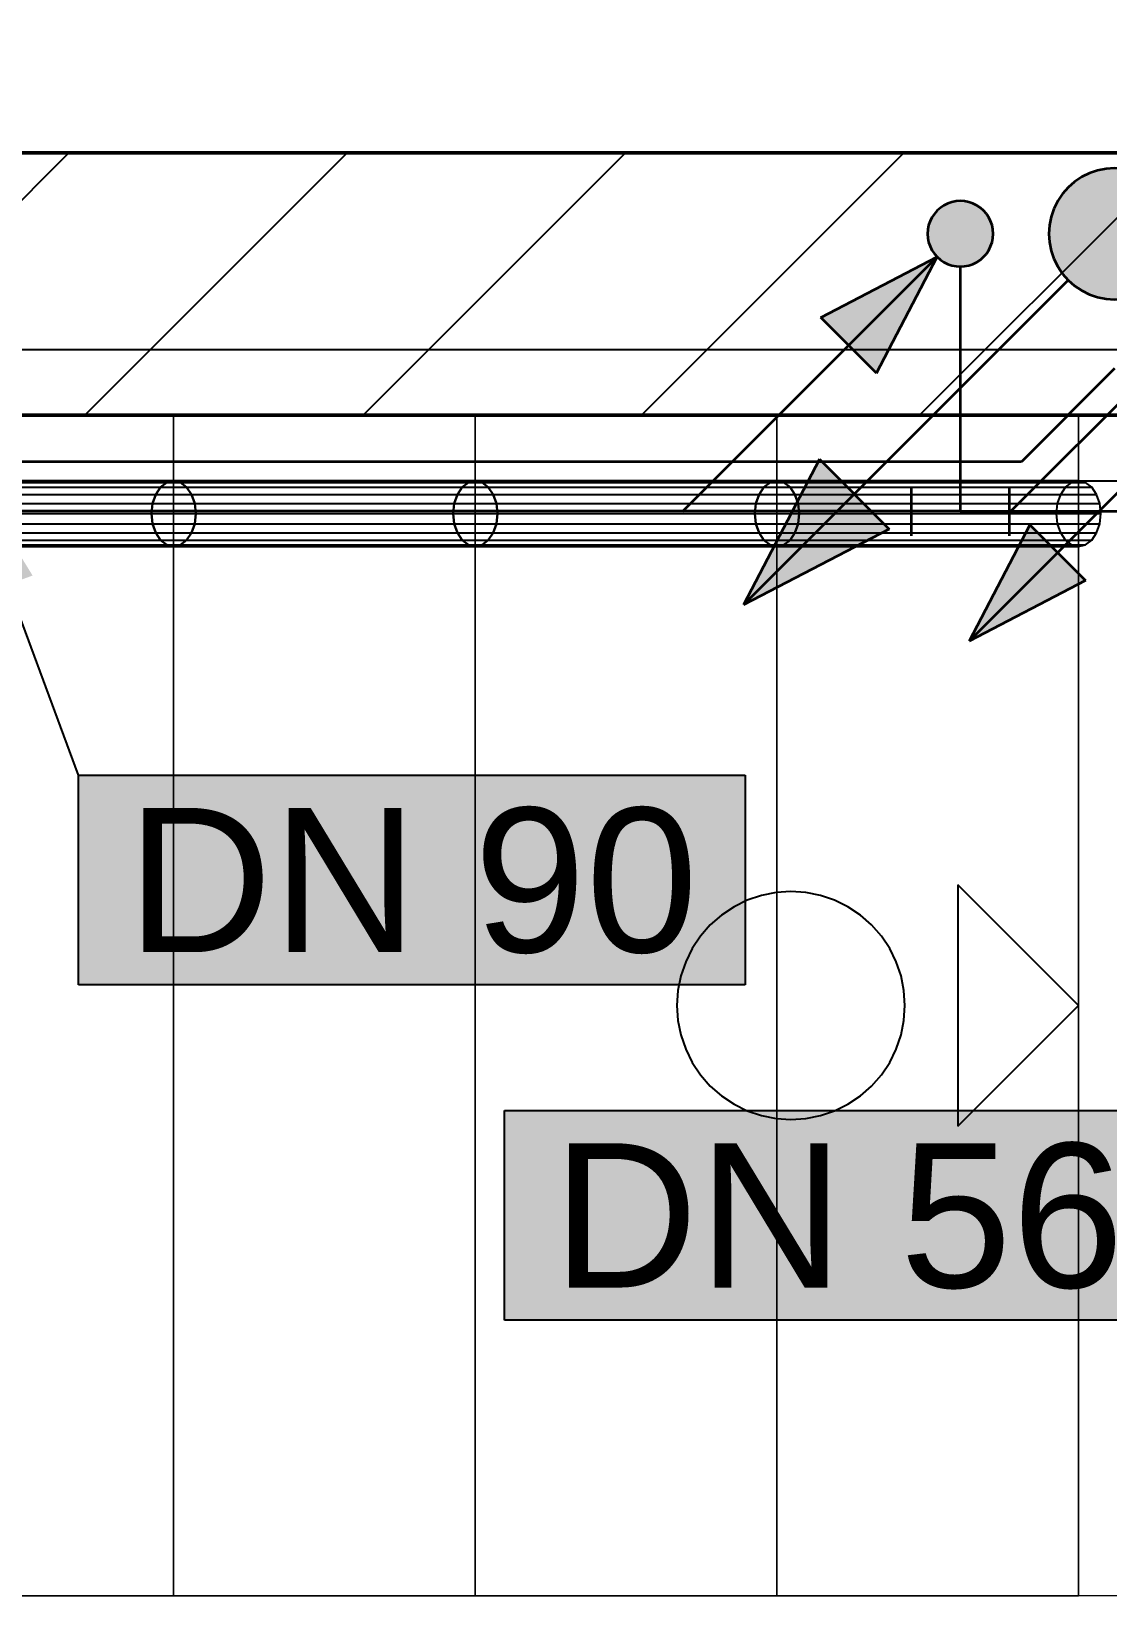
# Model space of a CAD drawing. Extents: x 0 to 756, y -25 to 420.
# Drawn here: x 162.93 to 179.34, y 241.58 to 265.43 of the extents above; entities that cross this region are included whole.
import ezdxf
from ezdxf.lldxf.tags import DXFTag

# ---------------------------------------------------------------- set-up
doc = ezdxf.new("R2010")
doc.units = 0
doc.layers.get('0').update_dxf_attribs({"lineweight": 25})
for name, color, linetype, lineweight, true_color in [('A_Geschossdecke', 7, 'Continuous', 25, 0x008080), ('S_Kaltwasser', 3, 'Continuous', 35, 0x00ff00), ('S_Schmutzwasser', 7, 'Continuous', 35, 0x808040), ('S_Warmwasser', 1, 'fein_strichliert', 35, 0xff0000), ('S_Zirkulation', 7, 'fein_strichliert', 35, 0xff0080)]:
    doc.layers.add(name, color=color, linetype=linetype, lineweight=lineweight, true_color=true_color)
for name, color, linetype, lineweight in [('A_Innenwand', 7, 'Continuous', 25), ('Allgemein01', 7, 'Continuous', 13), ('Standard', 7, 'Continuous', 25), ('Treppe', 7, 'Continuous', 13), ('Wand Holz nicht tragend', 7, 'Continuous', 13), ('X_Text', 7, 'Continuous', 25)]:
    doc.layers.add(name, color=color, linetype=linetype, lineweight=lineweight)
doc.styles.get("Standard").update_dxf_attribs({"font": 'arial.ttf'})
tags = doc.linetypes.add('fein_strichliert', pattern=[4, 1, -2, 1]).pattern_tags.tags
tags[8:9] = [DXFTag(74, 4), DXFTag(75, 0), DXFTag(340, '0'), DXFTag(46, 0.0), DXFTag(50, 0.0), DXFTag(44, 0.0), DXFTag(45, 0.0)]
tags[6:7] = [DXFTag(74, 4), DXFTag(75, 0), DXFTag(340, '0'), DXFTag(46, 0.0), DXFTag(50, 0.0), DXFTag(44, 0.0), DXFTag(45, 0.0)]
tags[4:5] = [DXFTag(74, 4), DXFTag(75, 0), DXFTag(340, '0'), DXFTag(46, 0.0), DXFTag(50, 0.0), DXFTag(44, 0.0), DXFTag(45, 0.0)]

# ---------------------------------------------------------------- blocks, each defined once
blk = doc.blocks.new('Referenz-A01I5YBJIE')
at = {"layer": 'Allgemein01', "color": 0, "lineweight": -2}
for p, q in [((173.847, 252.184), (173.644, 252.083)), ((174.063, 252.257), (173.847, 252.184)), ((174.286, 252.301), (174.063, 252.257)), ((174.513, 252.316), (174.286, 252.301)), ((174.74, 252.301), (174.513, 252.316)), ((174.963, 252.257), (174.74, 252.301)), ((175.178, 252.184), (174.963, 252.257)), ((175.382, 252.083), (175.178, 252.184)), ((173.454, 251.957), (173.283, 251.807)), ((173.644, 252.083), (173.454, 251.957)), ((175.571, 251.957), (175.382, 252.083)), ((175.742, 251.807), (175.571, 251.957)), ((173.283, 251.807), (173.134, 251.636)), ((175.892, 251.636), (175.742, 251.807)), ((173.007, 251.447), (172.907, 251.243)), ((173.134, 251.636), (173.007, 251.447)), ((176.018, 251.447), (175.892, 251.636)), ((176.119, 251.243), (176.018, 251.447)), ((172.907, 251.243), (172.834, 251.028)), ((176.192, 251.028), (176.119, 251.243)), ((172.834, 251.028), (172.789, 250.805)), ((176.236, 250.805), (176.192, 251.028)), ((172.789, 250.805), (172.774, 250.578)), ((176.251, 250.578), (176.236, 250.805)), ((172.774, 250.578), (172.789, 250.351)), ((176.236, 250.351), (176.251, 250.578)), ((172.789, 250.351), (172.834, 250.128)), ((176.192, 250.128), (176.236, 250.351)), ((172.834, 250.128), (172.907, 249.913)), ((176.119, 249.913), (176.192, 250.128)), ((172.907, 249.913), (173.007, 249.709)), ((176.018, 249.709), (176.119, 249.913)), ((173.007, 249.709), (173.134, 249.52)), ((175.892, 249.52), (176.018, 249.709)), ((173.134, 249.52), (173.283, 249.349)), ((173.283, 249.349), (173.454, 249.199)), ((175.571, 249.199), (175.742, 249.349)), ((175.742, 249.349), (175.892, 249.52)), ((173.454, 249.199), (173.644, 249.072)), ((173.644, 249.072), (173.847, 248.972)), ((175.178, 248.972), (175.382, 249.072)), ((175.382, 249.072), (175.571, 249.199)), ((173.847, 248.972), (174.063, 248.899)), ((174.063, 248.899), (174.286, 248.854)), ((174.286, 248.854), (174.513, 248.84)), ((174.513, 248.84), (174.74, 248.854)), ((174.74, 248.854), (174.963, 248.899)), ((174.963, 248.899), (175.178, 248.972))]:
    blk.add_line(p, q, dxfattribs=at)
at = {"layer": 'Standard', "color": 0, "lineweight": -2}
for p, q in [((160.226, 258.372), (164.826, 258.372)), ((160.301, 258.482), (164.901, 258.482)), ((160.395, 258.553), (164.995, 258.553)), ((165.099, 258.578), (160.499, 258.578)), ((160.604, 258.553), (165.204, 258.553)), ((160.698, 258.482), (165.298, 258.482)), ((160.773, 258.372), (165.373, 258.372)), ((164.778, 258.232), (164.826, 258.372)), ((164.826, 258.372), (164.778, 258.232)), ((164.826, 258.372), (164.901, 258.482)), ((164.901, 258.482), (164.826, 258.372)), ((164.826, 258.372), (169.426, 258.372)), ((164.901, 258.482), (164.995, 258.553)), ((164.995, 258.553), (164.901, 258.482)), ((164.901, 258.482), (169.501, 258.482)), ((164.995, 258.553), (165.099, 258.578)), ((165.099, 258.578), (164.995, 258.553)), ((164.995, 258.553), (169.595, 258.553)), ((165.204, 258.553), (165.099, 258.578)), ((169.699, 258.578), (165.099, 258.578)), ((165.099, 258.578), (165.204, 258.553)), ((165.298, 258.482), (165.204, 258.553)), ((165.204, 258.553), (165.298, 258.482)), ((165.204, 258.553), (169.804, 258.553)), ((165.373, 258.372), (165.298, 258.482)), ((165.298, 258.482), (165.373, 258.372)), ((165.298, 258.482), (169.898, 258.482)), ((165.421, 258.232), (165.373, 258.372)), ((165.373, 258.372), (165.421, 258.232)), ((165.373, 258.372), (169.973, 258.372)), ((169.378, 258.232), (169.426, 258.372)), ((169.426, 258.372), (169.378, 258.232)), ((169.426, 258.372), (169.501, 258.482)), ((169.501, 258.482), (169.426, 258.372)), ((169.426, 258.372), (174.026, 258.372)), ((169.501, 258.482), (169.595, 258.553)), ((169.595, 258.553), (169.501, 258.482)), ((169.501, 258.482), (174.101, 258.482)), ((169.595, 258.553), (169.699, 258.578)), ((169.699, 258.578), (169.595, 258.553)), ((169.595, 258.553), (174.195, 258.553)), ((169.804, 258.553), (169.699, 258.578)), ((174.299, 258.578), (169.699, 258.578)), ((169.699, 258.578), (169.804, 258.553)), ((169.898, 258.482), (169.804, 258.553)), ((169.804, 258.553), (169.898, 258.482)), ((169.804, 258.553), (174.404, 258.553)), ((169.973, 258.372), (169.898, 258.482)), ((169.898, 258.482), (169.973, 258.372)), ((169.898, 258.482), (174.498, 258.482)), ((170.021, 258.232), (169.973, 258.372)), ((169.973, 258.372), (170.021, 258.232)), ((169.973, 258.372), (174.573, 258.372)), ((173.978, 258.232), (174.026, 258.372)), ((174.026, 258.372), (173.978, 258.232)), ((174.026, 258.372), (174.101, 258.482)), ((174.101, 258.482), (174.026, 258.372)), ((174.026, 258.372), (178.626, 258.372)), ((174.101, 258.482), (174.195, 258.553)), ((174.195, 258.553), (174.101, 258.482)), ((174.101, 258.482), (178.701, 258.482)), ((174.195, 258.553), (174.299, 258.578)), ((174.299, 258.578), (174.195, 258.553)), ((174.195, 258.553), (178.795, 258.553)), ((174.404, 258.553), (174.299, 258.578)), ((178.899, 258.578), (174.299, 258.578)), ((174.299, 258.578), (174.404, 258.553)), ((174.498, 258.482), (174.404, 258.553)), ((174.404, 258.553), (174.498, 258.482)), ((174.404, 258.553), (179.004, 258.553)), ((174.573, 258.372), (174.498, 258.482)), ((174.498, 258.482), (174.573, 258.372)), ((174.498, 258.482), (179.098, 258.482)), ((174.621, 258.232), (174.573, 258.372)), ((174.573, 258.372), (174.621, 258.232)), ((174.573, 258.372), (179.173, 258.372)), ((178.578, 258.232), (178.626, 258.372)), ((178.626, 258.372), (178.701, 258.482)), ((178.701, 258.482), (178.795, 258.553)), ((178.795, 258.553), (178.899, 258.578)), ((179.004, 258.553), (178.899, 258.578)), ((179.098, 258.482), (179.004, 258.553)), ((179.173, 258.372), (179.098, 258.482)), ((179.221, 258.232), (179.173, 258.372)), ((160.178, 258.232), (164.778, 258.232)), ((160.821, 258.232), (165.421, 258.232)), ((164.761, 258.078), (164.778, 258.232)), ((164.778, 258.232), (164.761, 258.078)), ((164.778, 258.232), (169.378, 258.232)), ((165.437, 258.078), (165.421, 258.232)), ((165.421, 258.232), (165.437, 258.078)), ((165.421, 258.232), (170.021, 258.232)), ((169.361, 258.078), (169.378, 258.232)), ((169.378, 258.232), (169.361, 258.078)), ((169.378, 258.232), (173.978, 258.232)), ((170.037, 258.078), (170.021, 258.232)), ((170.021, 258.232), (170.037, 258.078)), ((170.021, 258.232), (174.621, 258.232)), ((173.961, 258.078), (173.978, 258.232)), ((173.978, 258.232), (173.961, 258.078)), ((173.978, 258.232), (178.578, 258.232)), ((174.637, 258.078), (174.621, 258.232)), ((174.621, 258.232), (174.637, 258.078)), ((174.621, 258.232), (179.221, 258.232)), ((178.561, 258.078), (178.578, 258.232)), ((179.237, 258.078), (179.221, 258.232)), ((160.161, 258.078), (164.761, 258.078)), ((160.178, 257.923), (164.778, 257.923)), ((160.821, 257.923), (165.421, 257.923)), ((160.837, 258.078), (165.437, 258.078)), ((164.778, 257.923), (164.761, 258.078)), ((164.761, 258.078), (169.361, 258.078)), ((164.761, 258.078), (164.778, 257.923)), ((164.826, 257.784), (164.778, 257.923)), ((164.778, 257.923), (169.378, 257.923)), ((164.778, 257.923), (164.826, 257.784)), ((165.373, 257.784), (165.421, 257.923)), ((165.421, 257.923), (165.373, 257.784)), ((165.421, 257.923), (165.437, 258.078)), ((165.437, 258.078), (165.421, 257.923)), ((165.421, 257.923), (170.021, 257.923)), ((165.437, 258.078), (170.037, 258.078)), ((169.378, 257.923), (169.361, 258.078)), ((169.361, 258.078), (173.961, 258.078)), ((169.361, 258.078), (169.378, 257.923)), ((169.426, 257.784), (169.378, 257.923)), ((169.378, 257.923), (173.978, 257.923)), ((169.378, 257.923), (169.426, 257.784)), ((169.973, 257.784), (170.021, 257.923)), ((170.021, 257.923), (169.973, 257.784)), ((170.021, 257.923), (170.037, 258.078)), ((170.037, 258.078), (170.021, 257.923)), ((170.021, 257.923), (174.621, 257.923)), ((170.037, 258.078), (174.637, 258.078)), ((173.978, 257.923), (173.961, 258.078)), ((173.961, 258.078), (178.561, 258.078)), ((173.961, 258.078), (173.978, 257.923)), ((174.026, 257.784), (173.978, 257.923)), ((173.978, 257.923), (178.578, 257.923)), ((173.978, 257.923), (174.026, 257.784)), ((174.573, 257.784), (174.621, 257.923)), ((174.621, 257.923), (174.573, 257.784)), ((174.621, 257.923), (174.637, 258.078)), ((174.637, 258.078), (174.621, 257.923)), ((174.621, 257.923), (179.221, 257.923)), ((174.637, 258.078), (179.237, 258.078)), ((178.578, 257.923), (178.561, 258.078)), ((178.626, 257.784), (178.578, 257.923)), ((179.173, 257.784), (179.221, 257.923)), ((179.221, 257.923), (179.237, 258.078)), ((160.226, 257.784), (164.826, 257.784)), ((160.301, 257.673), (164.901, 257.673)), ((160.698, 257.673), (165.298, 257.673)), ((160.773, 257.784), (165.373, 257.784)), ((164.901, 257.673), (164.826, 257.784)), ((164.826, 257.784), (169.426, 257.784)), ((164.826, 257.784), (164.901, 257.673)), ((164.995, 257.602), (164.901, 257.673)), ((164.901, 257.673), (169.501, 257.673)), ((164.901, 257.673), (164.995, 257.602)), ((165.204, 257.602), (165.298, 257.673)), ((165.298, 257.673), (165.204, 257.602)), ((165.298, 257.673), (165.373, 257.784)), ((165.373, 257.784), (165.298, 257.673)), ((165.298, 257.673), (169.898, 257.673)), ((165.373, 257.784), (169.973, 257.784)), ((169.501, 257.673), (169.426, 257.784)), ((169.426, 257.784), (174.026, 257.784)), ((169.426, 257.784), (169.501, 257.673)), ((169.595, 257.602), (169.501, 257.673)), ((169.501, 257.673), (174.101, 257.673)), ((169.501, 257.673), (169.595, 257.602)), ((169.804, 257.602), (169.898, 257.673)), ((169.898, 257.673), (169.804, 257.602)), ((169.898, 257.673), (169.973, 257.784)), ((169.973, 257.784), (169.898, 257.673)), ((169.898, 257.673), (174.498, 257.673)), ((169.973, 257.784), (174.573, 257.784)), ((174.101, 257.673), (174.026, 257.784)), ((174.026, 257.784), (178.626, 257.784)), ((174.026, 257.784), (174.101, 257.673)), ((174.195, 257.602), (174.101, 257.673)), ((174.101, 257.673), (178.701, 257.673)), ((174.101, 257.673), (174.195, 257.602)), ((174.404, 257.602), (174.498, 257.673)), ((174.498, 257.673), (174.404, 257.602)), ((174.498, 257.673), (174.573, 257.784)), ((174.573, 257.784), (174.498, 257.673)), ((174.498, 257.673), (179.098, 257.673)), ((174.573, 257.784), (179.173, 257.784)), ((178.701, 257.673), (178.626, 257.784)), ((178.795, 257.602), (178.701, 257.673)), ((179.004, 257.602), (179.098, 257.673)), ((179.098, 257.673), (179.173, 257.784)), ((160.395, 257.602), (164.995, 257.602)), ((160.499, 257.578), (165.099, 257.578)), ((160.604, 257.602), (165.204, 257.602)), ((165.099, 257.578), (164.995, 257.602)), ((164.995, 257.602), (169.595, 257.602)), ((164.995, 257.602), (165.099, 257.578)), ((165.099, 257.578), (165.204, 257.602)), ((165.204, 257.602), (165.099, 257.578)), ((165.099, 257.578), (169.699, 257.578)), ((165.204, 257.602), (169.804, 257.602)), ((169.699, 257.578), (169.595, 257.602)), ((169.595, 257.602), (174.195, 257.602)), ((169.595, 257.602), (169.699, 257.578)), ((169.699, 257.578), (169.804, 257.602)), ((169.804, 257.602), (169.699, 257.578)), ((169.699, 257.578), (174.299, 257.578)), ((169.804, 257.602), (174.404, 257.602)), ((174.299, 257.578), (174.195, 257.602)), ((174.195, 257.602), (178.795, 257.602)), ((174.195, 257.602), (174.299, 257.578)), ((174.299, 257.578), (174.404, 257.602)), ((174.404, 257.602), (174.299, 257.578)), ((174.299, 257.578), (178.899, 257.578)), ((174.404, 257.602), (179.004, 257.602)), ((178.899, 257.578), (178.795, 257.602)), ((178.899, 257.578), (179.004, 257.602))]:
    blk.add_line(p, q, dxfattribs=at)
at = {"layer": 'Standard', "color": 0, "lineweight": 13}
blk.add_line((192.607, 241.578), (143.607, 241.578), dxfattribs=at)
at = {"layer": 'Treppe', "color": 0}
for p, q in [((165.099, 259.578), (160.499, 259.578)), ((160.499, 259.578), (165.099, 259.578)), ((165.099, 259.578), (165.099, 241.578)), ((169.699, 259.578), (165.099, 259.578)), ((165.099, 241.578), (165.099, 259.578)), ((165.099, 259.578), (169.699, 259.578)), ((165.099, 259.578), (165.099, 259.578)), ((165.099, 241.578), (165.099, 259.578)), ((165.099, 259.578), (165.099, 241.578)), ((165.099, 259.578), (165.099, 259.578)), ((169.699, 259.578), (169.699, 241.578)), ((174.299, 259.578), (169.699, 259.578)), ((169.699, 241.578), (169.699, 259.578)), ((169.699, 259.578), (174.299, 259.578)), ((169.699, 259.578), (169.699, 259.578)), ((169.699, 241.578), (169.699, 259.578)), ((169.699, 259.578), (169.699, 241.578)), ((169.699, 259.578), (169.699, 259.578)), ((174.299, 259.578), (174.299, 241.578)), ((178.899, 259.578), (174.299, 259.578)), ((174.299, 241.578), (174.299, 259.578)), ((174.299, 259.578), (178.899, 259.578)), ((174.299, 259.578), (174.299, 259.578)), ((174.299, 241.578), (174.299, 259.578)), ((174.299, 259.578), (174.299, 241.578)), ((174.299, 259.578), (174.299, 259.578)), ((178.899, 241.578), (178.899, 259.578)), ((178.899, 259.578), (178.899, 241.578)), ((178.899, 259.578), (178.899, 259.578)), ((160.499, 241.578), (165.099, 241.578)), ((165.099, 241.578), (160.499, 241.578)), ((165.099, 241.578), (169.699, 241.578)), ((169.699, 241.578), (165.099, 241.578)), ((165.099, 241.578), (165.099, 241.578)), ((165.099, 241.578), (165.099, 241.578)), ((169.699, 241.578), (174.299, 241.578)), ((174.299, 241.578), (169.699, 241.578)), ((169.699, 241.578), (169.699, 241.578)), ((169.699, 241.578), (169.699, 241.578)), ((174.299, 241.578), (178.899, 241.578)), ((178.899, 241.578), (174.299, 241.578)), ((174.299, 241.578), (174.299, 241.578)), ((174.299, 241.578), (174.299, 241.578)), ((178.899, 241.578), (178.899, 241.578))]:
    blk.add_line(p, q, dxfattribs=at)
at = {"layer": 'Treppe', "color": 0, "lineweight": -2}
for p, q in [((178.899, 250.578), (177.059, 252.418)), ((177.059, 252.418), (177.059, 248.738)), ((177.059, 248.738), (178.899, 250.578))]:
    blk.add_line(p, q, dxfattribs=at)
at = {"layer": 'Wand Holz nicht tragend', "color": 0, "lineweight": 50}
for p, q in [((218.607, 263.578), (125.607, 263.578)), ((125.607, 263.578), (218.607, 263.578)), ((125.607, 259.578), (218.607, 259.578)), ((218.607, 259.578), (125.607, 259.578))]:
    blk.add_line(p, q, dxfattribs=at)
blk = doc.blocks.new('Wand-A01I5YCRIE', base_point=(125.607, 259.578))
at = {"color": 0, "linetype": 'ByBlock', "lineweight": -2, "ltscale": 0.25}
for p, q in [((125.607, 263.578), (220.607, 263.578)), ((125.607, 259.578), (216.607, 259.578))]:
    blk.add_line(p, q, dxfattribs=at)
at = {"color": 0, "lineweight": -2}
for p, q in [((159.503, 259.578), (163.503, 263.578)), ((163.746, 259.578), (167.746, 263.578)), ((167.988, 259.578), (171.988, 263.578)), ((172.231, 259.578), (176.231, 263.578)), ((176.474, 259.578), (180.474, 263.578))]:
    blk.add_line(p, q, dxfattribs=at)
blk = doc.blocks.new('Fallleitung Abwasser-A01I5YIXIE', base_point=(173.791, 256.689))
at = {"color": 0, "lineweight": -2}
for p, q in [((182.886, 266.847), (185.103, 268.001)), ((183.949, 265.784), (185.103, 268.001)), ((180.154, 263.052), (184.661, 267.559)), ((182.444, 266.405), (184.661, 267.559)), ((183.507, 265.342), (184.661, 267.559)), ((178.838, 263.138), (178.74, 263.052)), ((178.947, 263.211), (178.838, 263.138)), ((179.064, 263.269), (178.947, 263.211)), ((179.188, 263.311), (179.064, 263.269)), ((179.317, 263.337), (179.188, 263.311)), ((179.447, 263.345), (179.317, 263.337)), ((179.578, 263.337), (179.447, 263.345)), ((179.706, 263.311), (179.578, 263.337)), ((179.83, 263.269), (179.706, 263.311)), ((179.947, 263.211), (179.83, 263.269)), ((180.056, 263.138), (179.947, 263.211)), ((180.154, 263.052), (180.056, 263.138)), ((178.654, 262.954), (178.581, 262.845)), ((178.74, 263.052), (178.654, 262.954)), ((180.241, 262.954), (180.154, 263.052)), ((180.313, 262.845), (180.241, 262.954)), ((178.523, 262.728), (178.481, 262.604)), ((178.581, 262.845), (178.523, 262.728)), ((180.371, 262.728), (180.313, 262.845)), ((180.413, 262.604), (180.371, 262.728)), ((178.456, 262.476), (178.447, 262.345)), ((178.481, 262.604), (178.456, 262.476)), ((180.439, 262.476), (180.413, 262.604)), ((180.447, 262.345), (180.439, 262.476)), ((178.447, 262.345), (178.456, 262.215)), ((178.456, 262.215), (178.481, 262.086)), ((180.413, 262.086), (180.439, 262.215)), ((180.439, 262.215), (180.447, 262.345)), ((178.481, 262.086), (178.523, 261.962)), ((178.523, 261.962), (178.581, 261.845)), ((180.313, 261.845), (180.371, 261.962)), ((180.371, 261.962), (180.413, 262.086)), ((178.581, 261.845), (178.654, 261.736)), ((178.654, 261.736), (178.74, 261.638)), ((180.154, 261.638), (180.241, 261.736)), ((180.241, 261.736), (180.313, 261.845)), ((178.74, 261.638), (173.791, 256.689)), ((178.74, 261.638), (178.838, 261.552)), ((178.838, 261.552), (178.947, 261.479)), ((178.947, 261.479), (179.064, 261.421)), ((179.83, 261.421), (179.947, 261.479)), ((179.947, 261.479), (180.056, 261.552)), ((180.056, 261.552), (180.154, 261.638)), ((179.064, 261.421), (179.188, 261.379)), ((179.188, 261.379), (179.317, 261.354)), ((179.317, 261.354), (179.447, 261.345)), ((179.447, 261.345), (179.578, 261.354)), ((179.578, 261.354), (179.706, 261.379)), ((179.706, 261.379), (179.83, 261.421)), ((174.946, 258.907), (173.791, 256.689)), ((174.946, 258.907), (176.009, 257.843)), ((176.009, 257.843), (173.791, 256.689))]:
    blk.add_line(p, q, dxfattribs=at)
at = {"color": 0, "linetype": 'fein_strichliert', "lineweight": 18, "ltscale": 0.18}
blk.add_line((179.888, 263.318), (182.71, 266.14), dxfattribs=at)
at = {"color": 0, "lineweight": -2}
for points in [[(180.154, 263.052), (178.74, 263.052), (179.947, 263.211)], [(178.74, 263.052), (179.947, 263.211), (178.947, 263.211)], [(179.947, 263.211), (178.947, 263.211), (179.706, 263.311)], [(178.947, 263.211), (179.706, 263.311), (179.188, 263.311)], [(179.706, 263.311), (179.188, 263.311), (179.447, 263.345)], [(180.313, 262.845), (178.581, 262.845), (180.154, 263.052)], [(178.581, 262.845), (180.154, 263.052), (178.74, 263.052)], [(180.413, 262.604), (178.481, 262.604), (180.313, 262.845)], [(178.481, 262.604), (180.313, 262.845), (178.581, 262.845)], [(180.447, 262.345), (178.447, 262.345), (180.413, 262.604)], [(178.447, 262.345), (180.413, 262.604), (178.481, 262.604)], [(178.481, 262.086), (180.447, 262.345), (178.447, 262.345)], [(180.413, 262.086), (178.481, 262.086), (180.447, 262.345)], [(178.581, 261.845), (180.413, 262.086), (178.481, 262.086)], [(180.313, 261.845), (178.581, 261.845), (180.413, 262.086)], [(178.74, 261.638), (180.313, 261.845), (178.581, 261.845)], [(180.154, 261.638), (178.74, 261.638), (180.313, 261.845)], [(178.947, 261.479), (180.154, 261.638), (178.74, 261.638)], [(179.947, 261.479), (178.947, 261.479), (180.154, 261.638)], [(179.188, 261.379), (179.947, 261.479), (178.947, 261.479)], [(179.706, 261.379), (179.188, 261.379), (179.947, 261.479)], [(179.447, 261.345), (179.706, 261.379), (179.188, 261.379)], [(176.009, 257.843), (174.392, 257.843), (174.946, 258.907)], [(173.791, 256.689), (176.009, 257.843), (174.392, 257.843)]]:
    blk.add_solid(points, dxfattribs=at)
blk = doc.blocks.new('Bauteilbeschriftung-A01I5YJ5IE', base_point=(170.145, 245.777))
at = {"color": 0, "linetype": 'ByBlock', "lineweight": -2, "ltscale": 0.25}
blk.add_line((180.313, 248.977), (185.665, 258.87), dxfattribs=at)
at = {"color": 0, "lineweight": -2}
for p, q in [((170.145, 248.977), (180.313, 248.977)), ((170.145, 245.777), (170.145, 248.977)), ((180.313, 248.977), (180.313, 245.777)), ((180.313, 245.777), (170.145, 245.777))]:
    blk.add_line(p, q, dxfattribs=at)
at = {"color": 0, "linetype": 'ByBlock', "lineweight": -2, "ltscale": 0.25}
for points in [[(185.182, 257.301), (184.361, 257.301), (185.665, 258.87)], [(185.065, 256.92), (185.182, 257.301), (184.361, 257.301)]]:
    blk.add_solid(points, dxfattribs=at)
at = {"color": 7, "linetype": 'ByBlock', "lineweight": -2, "ltscale": 0.25, "true_color": 0xffffff}
for points in [[(170.145, 245.777), (180.313, 245.777), (170.145, 248.977)], [(180.313, 245.777), (170.145, 248.977), (180.313, 248.977)]]:
    blk.add_solid(points, dxfattribs=at)
at = {"color": 0, "linetype": 'ByBlock', "lineweight": -2, "ltscale": 0.25, "insert": (170.878, 248.477), "char_height": 2.2, "attachment_point": 1}
blk.add_mtext('{\\fArial;DN 56}', dxfattribs=at)
blk = doc.blocks.new('Abwasserleitung-A01I5YJ7IE', base_point=(149.628, 254.115))
at = {"color": 0, "linetype": 'ByBlock', "lineweight": -2, "ltscale": 0.35}
for p, q in [((179.447, 260.289), (178.028, 258.87)), ((150.107, 258.87), (149.628, 258.391)), ((178.028, 258.87), (150.107, 258.87)), ((149.628, 258.391), (149.628, 254.115))]:
    blk.add_line(p, q, dxfattribs=at)
blk = doc.blocks.new('Bauteilbeschriftung-A01I5YJ9IE', base_point=(161.878, 250.891))
at = {"color": 0, "linetype": 'ByBlock', "lineweight": -2, "ltscale": 0.25}
blk.add_line((163.651, 254.091), (161.878, 258.87), dxfattribs=at)
at = {"color": 0, "lineweight": -2}
for p, q in [((163.651, 254.091), (173.814, 254.091)), ((163.651, 250.891), (163.651, 254.091)), ((173.814, 254.091), (173.814, 250.891)), ((173.814, 250.891), (163.651, 250.891))]:
    blk.add_line(p, q, dxfattribs=at)
at = {"color": 0, "linetype": 'ByBlock', "lineweight": -2, "ltscale": 0.25}
for points in [[(162.949, 257.134), (162.154, 257.134), (161.878, 258.87)], [(162.199, 256.856), (162.949, 257.134), (162.154, 257.134)]]:
    blk.add_solid(points, dxfattribs=at)
at = {"color": 7, "linetype": 'ByBlock', "lineweight": -2, "ltscale": 0.25, "true_color": 0xffffff}
for points in [[(163.651, 250.891), (173.814, 250.891), (163.651, 254.091)], [(173.814, 250.891), (163.651, 254.091), (173.814, 254.091)]]:
    blk.add_solid(points, dxfattribs=at)
at = {"color": 0, "linetype": 'ByBlock', "lineweight": -2, "ltscale": 0.25, "insert": (164.384, 253.591), "char_height": 2.2, "attachment_point": 1}
blk.add_mtext('{\\fArial;DN 90}', dxfattribs=at)
blk = doc.blocks.new('Geschossdecke-A01I5YL3IE', base_point=(119.607, 260.578))
at = {"color": 0, "linetype": 'ByBlock', "lineweight": -2, "ltscale": 0.25}
blk.add_line((397.607, 260.578), (119.607, 260.578), dxfattribs=at)
blk = doc.blocks.new('Geschossdecke-A01I5YL5IE', base_point=(119.607, 24.521))
at = {"color": 0, "linetype": 'ByBlock', "lineweight": -2, "ltscale": 0.25}
blk.add_line((119.607, 258.578), (219.607, 258.578), dxfattribs=at)
blk = doc.blocks.new('Verbundrohr (Stange)-A01I5YMFIE', base_point=(150.228, 248.86))
at = {"color": 0, "linetype": 'ByBlock', "lineweight": -2, "ltscale": 0.35}
for p, q in [((177.095, 258.116), (150.546, 258.116)), ((150.546, 258.116), (150.546, 248.86)), ((150.546, 248.86), (150.228, 248.86))]:
    blk.add_line(p, q, dxfattribs=at)
blk = doc.blocks.new('Verbundrohr (Stange)-A01I5YMHIE', base_point=(177.095, 258.116))
at = {"color": 0, "linetype": 'ByBlock', "lineweight": -2, "ltscale": 0.35}
blk.add_line((177.095, 261.845), (177.095, 258.116), dxfattribs=at)
blk = doc.blocks.new('Verbundrohr (Stange)-A01I5YMJIE', base_point=(177.095, 249.051))
at = {"color": 0, "linetype": 'ByBlock', "lineweight": -2, "ltscale": 0.35}
for p, q in [((177.095, 258.116), (190.806, 258.116)), ((190.806, 258.116), (190.806, 249.051)), ((190.806, 249.051), (191.207, 249.051))]:
    blk.add_line(p, q, dxfattribs=at)
blk = doc.blocks.new('T-Stück-A01I5YMLIE', base_point=(176.345, 257.741))
at = {"color": 0, "lineweight": -2}
for p, q in [((177.47, 258.866), (176.72, 258.866)), ((176.345, 258.491), (176.345, 257.741)), ((177.845, 257.741), (177.845, 258.491))]:
    blk.add_line(p, q, dxfattribs=at)
blk = doc.blocks.new('Steigleitung Sanitär-A01I5YN3IE', base_point=(172.853, 258.103))
at = {"color": 0, "lineweight": -2}
for p, q in [((176.699, 262.649), (176.662, 262.595)), ((176.742, 262.699), (176.699, 262.649)), ((176.791, 262.742), (176.742, 262.699)), ((176.845, 262.778), (176.791, 262.742)), ((176.904, 262.807), (176.845, 262.778)), ((176.966, 262.828), (176.904, 262.807)), ((177.03, 262.841), (176.966, 262.828)), ((177.095, 262.845), (177.03, 262.841)), ((177.161, 262.841), (177.095, 262.845)), ((177.225, 262.828), (177.161, 262.841)), ((177.287, 262.807), (177.225, 262.828)), ((177.345, 262.778), (177.287, 262.807)), ((177.4, 262.742), (177.345, 262.778)), ((177.449, 262.699), (177.4, 262.742)), ((177.492, 262.649), (177.449, 262.699)), ((177.528, 262.595), (177.492, 262.649)), ((176.6, 262.41), (176.595, 262.345)), ((176.612, 262.474), (176.6, 262.41)), ((176.633, 262.536), (176.612, 262.474)), ((176.662, 262.595), (176.633, 262.536)), ((177.557, 262.536), (177.528, 262.595)), ((177.578, 262.474), (177.557, 262.536)), ((177.591, 262.41), (177.578, 262.474)), ((177.595, 262.345), (177.591, 262.41)), ((176.595, 262.345), (176.6, 262.28)), ((176.6, 262.28), (176.612, 262.216)), ((176.612, 262.216), (176.633, 262.154)), ((177.557, 262.154), (177.578, 262.216)), ((177.578, 262.216), (177.591, 262.28)), ((177.591, 262.28), (177.595, 262.345)), ((176.742, 261.992), (172.853, 258.103)), ((174.968, 261.068), (176.742, 261.992)), ((175.818, 260.218), (176.742, 261.992)), ((176.633, 262.154), (176.662, 262.095)), ((176.662, 262.095), (176.699, 262.041)), ((176.699, 262.041), (176.742, 261.992)), ((176.742, 261.992), (176.791, 261.948)), ((176.791, 261.948), (176.845, 261.912)), ((177.345, 261.912), (177.4, 261.948)), ((177.4, 261.948), (177.449, 261.992)), ((177.449, 261.992), (177.492, 262.041)), ((177.492, 262.041), (177.528, 262.095)), ((177.528, 262.095), (177.557, 262.154)), ((176.845, 261.912), (176.904, 261.883)), ((176.904, 261.883), (176.966, 261.862)), ((176.966, 261.862), (177.03, 261.849)), ((177.03, 261.849), (177.095, 261.845)), ((177.095, 261.845), (177.161, 261.849)), ((177.161, 261.849), (177.225, 261.862)), ((177.225, 261.862), (177.287, 261.883)), ((177.287, 261.883), (177.345, 261.912)), ((175.818, 260.218), (174.968, 261.068))]:
    blk.add_line(p, q, dxfattribs=at)
for points in [[(177.528, 262.595), (176.662, 262.595), (177.449, 262.699)], [(176.662, 262.595), (177.449, 262.699), (176.742, 262.699)], [(177.449, 262.699), (176.742, 262.699), (177.345, 262.778)], [(176.742, 262.699), (177.345, 262.778), (176.845, 262.778)], [(177.345, 262.778), (176.845, 262.778), (177.225, 262.828)], [(176.845, 262.778), (177.225, 262.828), (176.966, 262.828)], [(177.225, 262.828), (176.966, 262.828), (177.095, 262.845)], [(177.595, 262.345), (176.595, 262.345), (177.578, 262.474)], [(176.595, 262.345), (177.578, 262.474), (176.612, 262.474)], [(177.578, 262.474), (176.612, 262.474), (177.528, 262.595)], [(176.612, 262.474), (177.528, 262.595), (176.662, 262.595)], [(176.612, 262.216), (177.595, 262.345), (176.595, 262.345)], [(177.578, 262.216), (176.612, 262.216), (177.595, 262.345)], [(176.662, 262.095), (177.578, 262.216), (176.612, 262.216)], [(177.528, 262.095), (176.662, 262.095), (177.578, 262.216)], [(176.261, 261.068), (174.968, 261.068), (176.742, 261.992)], [(176.742, 261.992), (177.528, 262.095), (176.662, 262.095)], [(177.449, 261.992), (176.742, 261.992), (177.528, 262.095)], [(176.845, 261.912), (177.449, 261.992), (176.742, 261.992)], [(177.345, 261.912), (176.845, 261.912), (177.449, 261.992)], [(176.966, 261.862), (177.345, 261.912), (176.845, 261.912)], [(177.225, 261.862), (176.966, 261.862), (177.345, 261.912)], [(177.095, 261.845), (177.225, 261.862), (176.966, 261.862)], [(175.818, 260.218), (176.261, 261.068), (174.968, 261.068)]]:
    blk.add_solid(points, dxfattribs=at)
blk = doc.blocks.new('Steigleitung Sanitär-A01I5YN5IE', base_point=(177.853, 258.103))
at = {"color": 0, "linetype": 'Continuous', "lineweight": -2, "ltscale": 0.35}
for p, q in [((181.699, 262.649), (181.662, 262.595)), ((181.742, 262.699), (181.699, 262.649)), ((181.791, 262.742), (181.742, 262.699)), ((181.845, 262.778), (181.791, 262.742)), ((181.904, 262.807), (181.845, 262.778)), ((181.966, 262.828), (181.904, 262.807)), ((182.03, 262.841), (181.966, 262.828)), ((182.095, 262.845), (182.03, 262.841)), ((182.161, 262.841), (182.095, 262.845)), ((182.225, 262.828), (182.161, 262.841)), ((182.287, 262.807), (182.225, 262.828)), ((182.345, 262.778), (182.287, 262.807)), ((182.4, 262.742), (182.345, 262.778)), ((182.449, 262.699), (182.4, 262.742)), ((182.492, 262.649), (182.449, 262.699)), ((182.528, 262.595), (182.492, 262.649)), ((181.6, 262.41), (181.595, 262.345)), ((181.612, 262.474), (181.6, 262.41)), ((181.633, 262.536), (181.612, 262.474)), ((181.662, 262.595), (181.633, 262.536)), ((182.557, 262.536), (182.528, 262.595)), ((182.578, 262.474), (182.557, 262.536)), ((182.591, 262.41), (182.578, 262.474)), ((182.595, 262.345), (182.591, 262.41)), ((181.595, 262.345), (181.6, 262.28)), ((181.6, 262.28), (181.612, 262.216)), ((181.612, 262.216), (181.633, 262.154)), ((182.557, 262.154), (182.578, 262.216)), ((182.578, 262.216), (182.591, 262.28)), ((182.591, 262.28), (182.595, 262.345)), ((181.742, 261.992), (177.853, 258.103)), ((179.968, 261.068), (181.742, 261.992)), ((180.818, 260.218), (181.742, 261.992)), ((181.633, 262.154), (181.662, 262.095)), ((181.662, 262.095), (181.699, 262.041)), ((181.699, 262.041), (181.742, 261.992)), ((181.742, 261.992), (181.791, 261.948)), ((181.791, 261.948), (181.845, 261.912)), ((182.345, 261.912), (182.4, 261.948)), ((182.4, 261.948), (182.449, 261.992)), ((182.449, 261.992), (182.492, 262.041)), ((182.492, 262.041), (182.528, 262.095)), ((182.528, 262.095), (182.557, 262.154)), ((181.845, 261.912), (181.904, 261.883)), ((181.904, 261.883), (181.966, 261.862)), ((181.966, 261.862), (182.03, 261.849)), ((182.03, 261.849), (182.095, 261.845)), ((182.095, 261.845), (182.161, 261.849)), ((182.161, 261.849), (182.225, 261.862)), ((182.225, 261.862), (182.287, 261.883)), ((182.287, 261.883), (182.345, 261.912)), ((180.818, 260.218), (179.968, 261.068))]:
    blk.add_line(p, q, dxfattribs=at)
for points in [[(182.528, 262.595), (181.662, 262.595), (182.449, 262.699)], [(181.662, 262.595), (182.449, 262.699), (181.742, 262.699)], [(182.449, 262.699), (181.742, 262.699), (182.345, 262.778)], [(181.742, 262.699), (182.345, 262.778), (181.845, 262.778)], [(182.345, 262.778), (181.845, 262.778), (182.225, 262.828)], [(181.845, 262.778), (182.225, 262.828), (181.966, 262.828)], [(182.225, 262.828), (181.966, 262.828), (182.095, 262.845)], [(182.595, 262.345), (181.595, 262.345), (182.578, 262.474)], [(181.595, 262.345), (182.578, 262.474), (181.612, 262.474)], [(182.578, 262.474), (181.612, 262.474), (182.528, 262.595)], [(181.612, 262.474), (182.528, 262.595), (181.662, 262.595)], [(181.612, 262.216), (182.595, 262.345), (181.595, 262.345)], [(182.578, 262.216), (181.612, 262.216), (182.595, 262.345)], [(181.662, 262.095), (182.578, 262.216), (181.612, 262.216)], [(182.528, 262.095), (181.662, 262.095), (182.578, 262.216)], [(181.261, 261.068), (179.968, 261.068), (181.742, 261.992)], [(181.742, 261.992), (182.528, 262.095), (181.662, 262.095)], [(182.449, 261.992), (181.742, 261.992), (182.528, 262.095)], [(181.845, 261.912), (182.449, 261.992), (181.742, 261.992)], [(182.345, 261.912), (181.845, 261.912), (182.449, 261.992)], [(181.966, 261.862), (182.345, 261.912), (181.845, 261.912)], [(182.225, 261.862), (181.966, 261.862), (182.345, 261.912)], [(182.095, 261.845), (182.225, 261.862), (181.966, 261.862)], [(180.818, 260.218), (181.261, 261.068), (179.968, 261.068)]]:
    blk.add_solid(points, dxfattribs=at)
blk = doc.blocks.new('Steigleitung Sanitär-A01I5YNXIE', base_point=(177.23, 256.135))
at = {"color": 0, "linetype": 'Continuous', "lineweight": -2, "ltscale": 0.35}
for p, q in [((181.168, 260.773), (181.118, 260.73)), ((181.222, 260.81), (181.168, 260.773)), ((181.281, 260.839), (181.222, 260.81)), ((181.343, 260.86), (181.281, 260.839)), ((181.407, 260.872), (181.343, 260.86)), ((181.472, 260.877), (181.407, 260.872)), ((181.537, 260.872), (181.472, 260.877)), ((181.601, 260.86), (181.537, 260.872)), ((181.663, 260.839), (181.601, 260.86)), ((181.722, 260.81), (181.663, 260.839)), ((181.776, 260.773), (181.722, 260.81)), ((181.826, 260.73), (181.776, 260.773)), ((180.989, 260.506), (180.976, 260.442)), ((181.01, 260.568), (180.989, 260.506)), ((181.039, 260.627), (181.01, 260.568)), ((181.075, 260.681), (181.039, 260.627)), ((181.118, 260.73), (181.075, 260.681)), ((181.869, 260.681), (181.826, 260.73)), ((181.905, 260.627), (181.869, 260.681)), ((181.934, 260.568), (181.905, 260.627)), ((181.955, 260.506), (181.934, 260.568)), ((181.968, 260.442), (181.955, 260.506)), ((180.976, 260.442), (180.972, 260.377)), ((180.972, 260.377), (180.976, 260.311)), ((180.976, 260.311), (180.989, 260.247)), ((181.955, 260.247), (181.968, 260.311)), ((181.972, 260.377), (181.968, 260.442)), ((181.968, 260.311), (181.972, 260.377)), ((181.119, 260.023), (177.23, 256.135)), ((180.989, 260.247), (181.01, 260.185)), ((181.01, 260.185), (181.039, 260.127)), ((181.039, 260.127), (181.075, 260.072)), ((181.075, 260.072), (181.118, 260.023)), ((181.118, 260.023), (181.168, 259.98)), ((181.776, 259.98), (181.826, 260.023)), ((181.826, 260.023), (181.869, 260.072)), ((181.869, 260.072), (181.905, 260.127)), ((181.905, 260.127), (181.934, 260.185)), ((181.934, 260.185), (181.955, 260.247)), ((181.168, 259.98), (181.222, 259.944)), ((181.222, 259.944), (181.281, 259.915)), ((181.281, 259.915), (181.343, 259.894)), ((181.343, 259.894), (181.407, 259.881)), ((181.407, 259.881), (181.472, 259.877)), ((181.472, 259.877), (181.537, 259.881)), ((181.537, 259.881), (181.601, 259.894)), ((181.601, 259.894), (181.663, 259.915)), ((181.663, 259.915), (181.722, 259.944)), ((181.722, 259.944), (181.776, 259.98)), ((178.154, 257.909), (177.23, 256.135)), ((178.154, 257.909), (179.004, 257.058)), ((179.004, 257.058), (177.23, 256.135))]:
    blk.add_line(p, q, dxfattribs=at)
for points in [[(181.826, 260.73), (181.118, 260.73), (181.722, 260.81)], [(181.118, 260.73), (181.722, 260.81), (181.222, 260.81)], [(181.722, 260.81), (181.222, 260.81), (181.601, 260.86)], [(181.222, 260.81), (181.601, 260.86), (181.343, 260.86)], [(181.601, 260.86), (181.343, 260.86), (181.472, 260.877)], [(181.972, 260.377), (180.972, 260.377), (181.955, 260.506)], [(180.972, 260.377), (181.955, 260.506), (180.989, 260.506)], [(181.955, 260.506), (180.989, 260.506), (181.905, 260.627)], [(180.989, 260.506), (181.905, 260.627), (181.039, 260.627)], [(181.905, 260.627), (181.039, 260.627), (181.826, 260.73)], [(181.039, 260.627), (181.826, 260.73), (181.118, 260.73)], [(180.989, 260.247), (181.972, 260.377), (180.972, 260.377)], [(181.955, 260.247), (180.989, 260.247), (181.972, 260.377)], [(181.039, 260.127), (181.955, 260.247), (180.989, 260.247)], [(181.905, 260.127), (181.039, 260.127), (181.955, 260.247)], [(181.118, 260.023), (181.905, 260.127), (181.039, 260.127)], [(181.826, 260.023), (181.118, 260.023), (181.905, 260.127)], [(181.222, 259.944), (181.826, 260.023), (181.118, 260.023)], [(181.722, 259.944), (181.222, 259.944), (181.826, 260.023)], [(181.343, 259.894), (181.722, 259.944), (181.222, 259.944)], [(181.601, 259.894), (181.343, 259.894), (181.722, 259.944)], [(181.472, 259.877), (181.601, 259.894), (181.343, 259.894)], [(179.004, 257.058), (177.711, 257.058), (178.154, 257.909)], [(177.23, 256.135), (179.004, 257.058), (177.711, 257.058)]]:
    blk.add_solid(points, dxfattribs=at)

msp = doc.modelspace()

# ---------------------------------------------------------------- block references
at = {"color": 8, "lineweight": 25, "ltscale": 0.25, "true_color": 0x808080}
msp.add_blockref('Referenz-A01I5YBJIE', (0, 0), dxfattribs=at)
at = {"layer": 'A_Geschossdecke', "ltscale": 0.25}
for name, p in [('Geschossdecke-A01I5YL3IE', (119.607, 260.578)), ('Geschossdecke-A01I5YL5IE', (119.607, 24.521))]:
    msp.add_blockref(name, p, dxfattribs=at)
at = {"layer": 'A_Innenwand', "ltscale": 0.25}
msp.add_blockref('Wand-A01I5YCRIE', (125.607, 259.578), dxfattribs=at)
at = {"layer": 'S_Kaltwasser', "ltscale": 0.35}
for name, p in [('Steigleitung Sanitär-A01I5YN3IE', (172.853, 258.103)), ('Verbundrohr (Stange)-A01I5YMHIE', (177.095, 258.116)), ('T-Stück-A01I5YMLIE', (176.345, 257.741)), ('Verbundrohr (Stange)-A01I5YMFIE', (150.228, 248.86)), ('Verbundrohr (Stange)-A01I5YMJIE', (177.095, 249.051))]:
    msp.add_blockref(name, p, dxfattribs=at)
at = {"layer": 'S_Schmutzwasser', "ltscale": 0.35}
for name, p in [('Fallleitung Abwasser-A01I5YIXIE', (173.791, 256.689)), ('Abwasserleitung-A01I5YJ7IE', (149.628, 254.115))]:
    msp.add_blockref(name, p, dxfattribs=at)
at = {"layer": 'S_Warmwasser', "ltscale": 0.35}
msp.add_blockref('Steigleitung Sanitär-A01I5YN5IE', (177.853, 258.103), dxfattribs=at)
at = {"layer": 'S_Zirkulation', "ltscale": 0.35}
msp.add_blockref('Steigleitung Sanitär-A01I5YNXIE', (177.23, 256.135), dxfattribs=at)
at = {"layer": 'X_Text', "color": 7, "ltscale": 0.25}
for name, p in [('Bauteilbeschriftung-A01I5YJ9IE', (161.878, 250.891)), ('Bauteilbeschriftung-A01I5YJ5IE', (170.145, 245.777))]:
    msp.add_blockref(name, p, dxfattribs=at)

doc.saveas('drawing.dxf')
